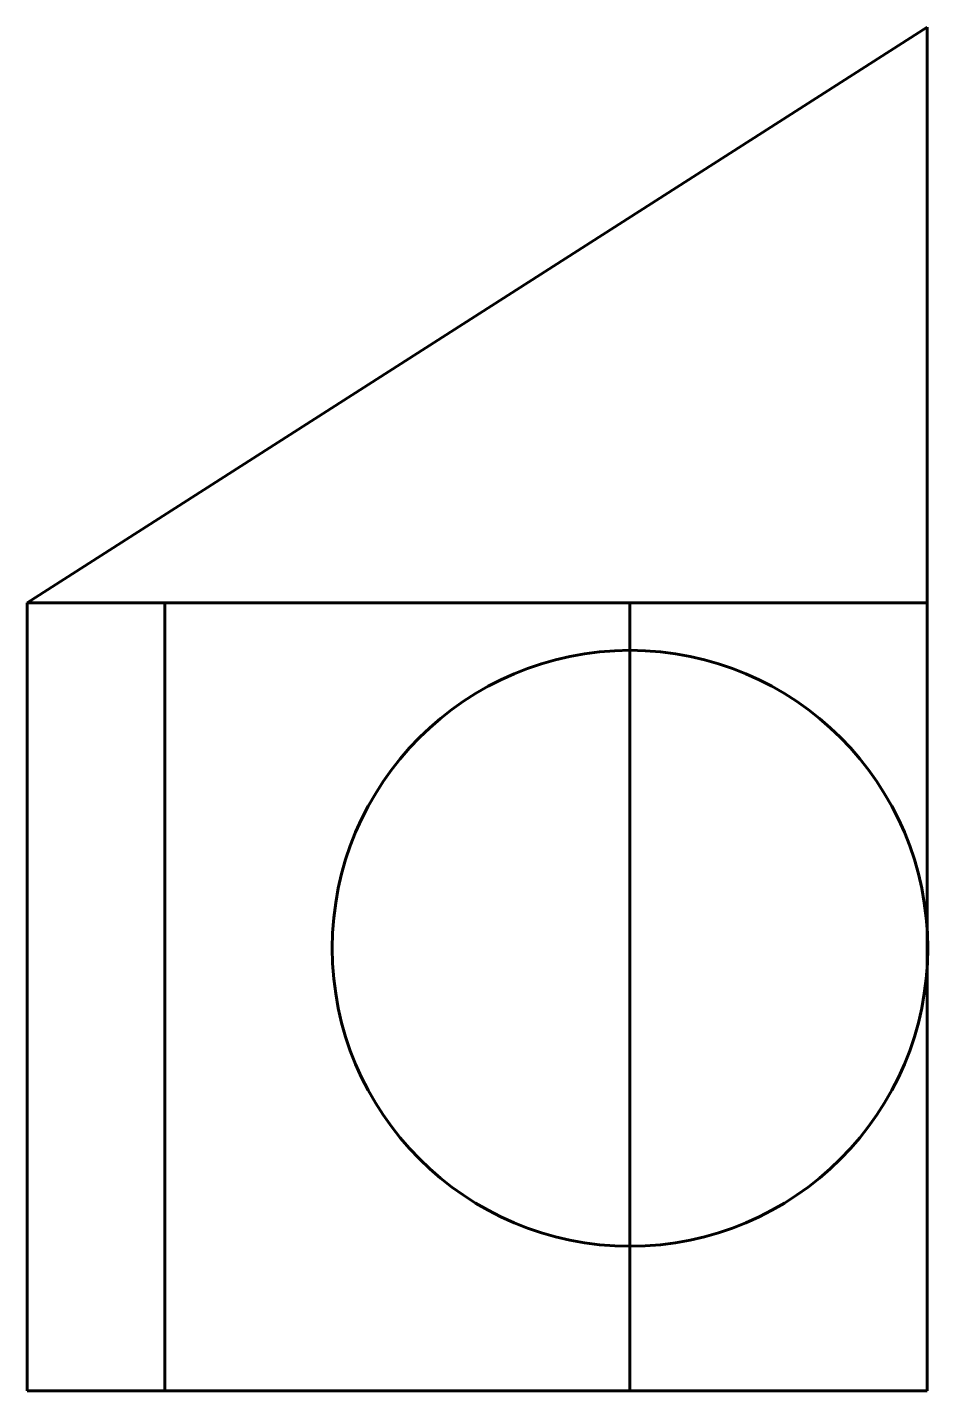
# Model space of a CAD drawing. Header units: millimetres. Extents: x 6.1 to 14.2, y 8.4 to 20.5.
import ezdxf

# ---------------------------------------------------------------- set-up
doc = ezdxf.new("R2010")
doc.units = ezdxf.units.MM
doc.linetypes.add('K5LT_BASIC', pattern=[0])
doc.layers.add('Системный слой', color=7, linetype='Continuous')

msp = doc.modelspace()

# ---------------------------------------------------------------- linework, layer by layer
at = {"layer": 'Системный слой', "color": 150, "linetype": 'K5LT_BASIC', "lineweight": 60, "true_color": 0x0080ff}
for p, q in [((6.148, 15.39), (14.148, 20.503)), ((14.148, 20.503), (14.148, 15.39)), ((6.148, 8.39), (6.148, 15.39)), ((6.148, 15.39), (14.148, 15.39)), ((7.372, 15.39), (7.372, 8.39)), ((11.507, 15.39), (11.507, 8.39)), ((14.148, 15.39), (14.148, 8.39)), ((14.148, 8.39), (6.148, 8.39))]:
    msp.add_line(p, q, dxfattribs=at)
msp.add_circle((11.507, 12.321), 2.647, dxfattribs=at)

doc.saveas('drawing.dxf')
